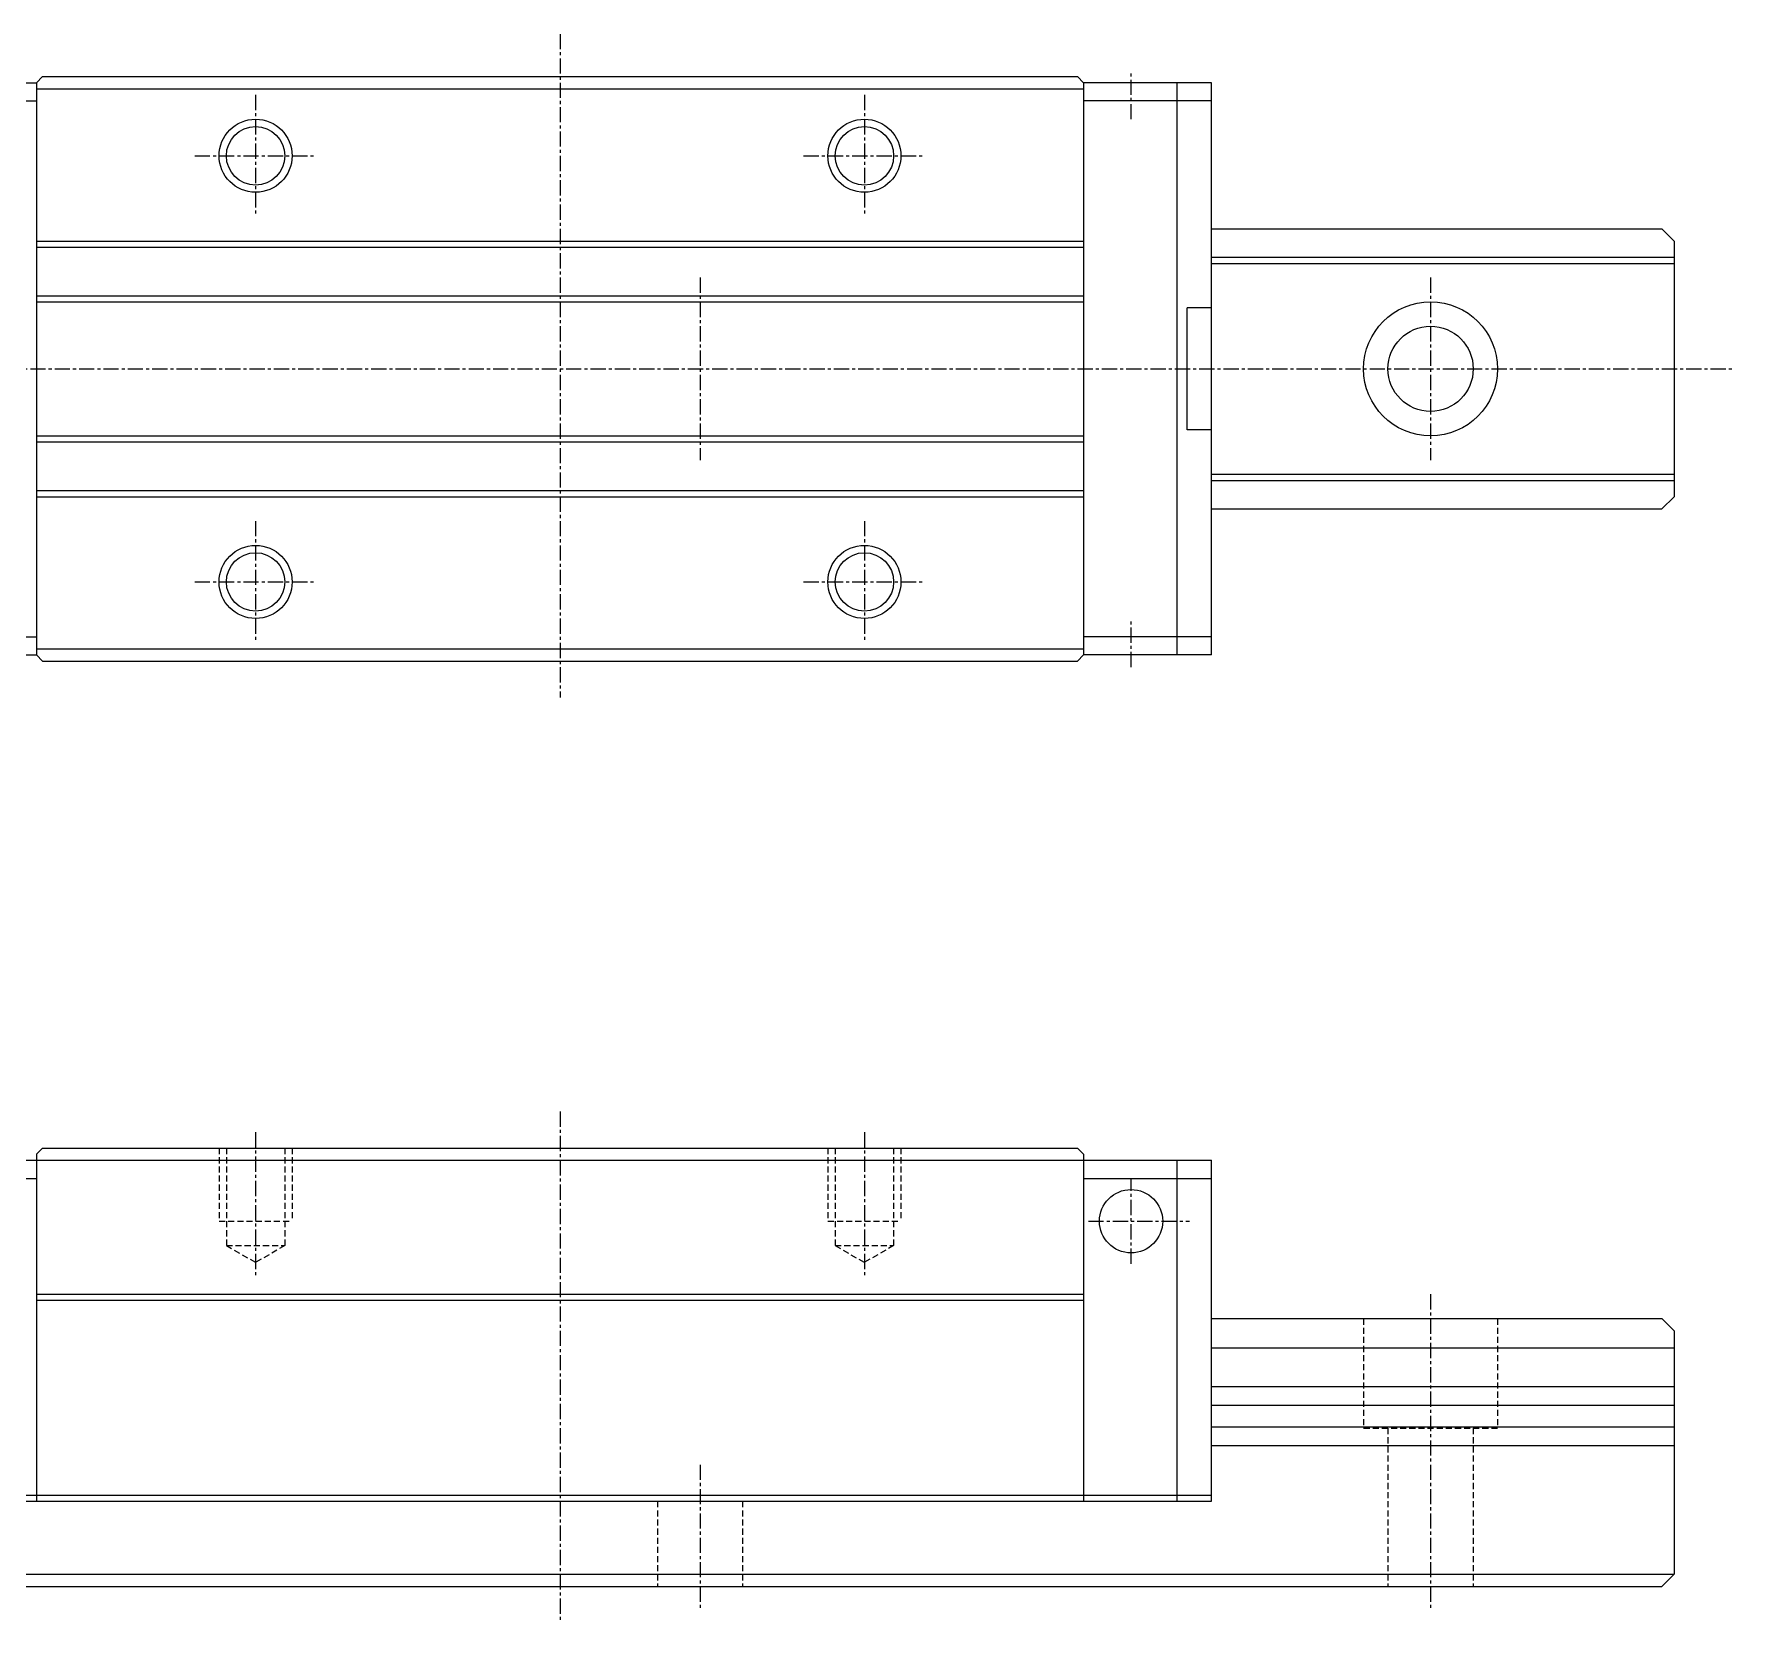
# Model space of a CAD drawing. Extents: x 10 to 329, y 10 to 178.
# Drawn here: x 189.3 to 329, y 47 to 177.5 of the extents above; entities that cross this region are included whole.
import ezdxf

# ---------------------------------------------------------------- set-up
doc = ezdxf.new("R2010")
doc.units = 0
doc.linetypes.add('CENTER', pattern=[2, 1.25, -0.25, 0.25, -0.25])
doc.linetypes.add('DASHED', pattern=[0.75, 0.5, -0.25])
doc.layers.get('0').update_dxf_attribs({"linetype": 'CONTINUOUS'})
doc.layers.add('CENTER', color=1, linetype='CENTER')

msp = doc.modelspace()

# ---------------------------------------------------------------- linework, layer by layer
at = {"color": 7, "linetype": 'CONTINUOUS'}
for p, q in [((179, 173.5), (189.5, 173.5)), ((189.5, 173.5), (190, 174)), ((189.5, 173.5), (189.5, 126.5)), ((190, 174), (275, 174)), ((275, 174), (275.5, 173.5)), ((275.5, 173.5), (275.5, 126.5)), ((286, 173.5), (275.5, 173.5)), ((283.2, 126.5), (283.2, 173.5)), ((286, 126.5), (286, 173.5)), ((179, 172), (189.5, 172)), ((189.5, 173), (275.5, 173)), ((286, 172), (275.5, 172)), ((286, 161.5), (323, 161.5)), ((324, 160.5), (323, 161.5)), ((189.5, 160.5), (275.5, 160.5)), ((189.5, 160), (275.5, 160)), ((324, 160.5), (324, 139.5)), ((286, 159.16), (324, 159.16)), ((286, 158.66), (324, 158.66)), ((189.5, 156), (275.5, 156)), ((189.5, 155.5), (275.5, 155.5)), ((284, 145), (284, 155)), ((286, 155), (284, 155)), ((189.5, 144.5), (275.5, 144.5)), ((189.5, 144), (275.5, 144)), ((286, 145), (284, 145)), ((286, 141.34), (324, 141.34)), ((189.5, 140), (275.5, 140)), ((286, 140.84), (324, 140.84)), ((189.5, 139.5), (275.5, 139.5)), ((286, 138.5), (323, 138.5)), ((324, 139.5), (323, 138.5)), ((179, 128), (189.5, 128)), ((286, 128), (275.5, 128)), ((179, 126.5), (189.5, 126.5)), ((189.5, 127), (275.5, 127)), ((189.5, 126.5), (190, 126)), ((190, 126), (275, 126)), ((275, 126), (275.5, 126.5)), ((286, 126.5), (275.5, 126.5)), ((189.5, 85.5), (190, 86)), ((189.5, 85.5), (189.5, 57)), ((190, 86), (275, 86)), ((275, 86), (275.5, 85.5)), ((275.5, 85.5), (275.5, 57)), ((179, 85), (189.5, 85)), ((189.5, 85), (275.5, 85)), ((275.5, 85), (286, 85)), ((283.2, 57), (283.2, 85)), ((286, 57), (286, 85)), ((179, 83.5), (189.5, 83.5)), ((275.5, 83.5), (286, 83.5)), ((189.5, 74), (275.5, 74)), ((189.5, 73.5), (275.5, 73.5)), ((286, 72), (323, 72)), ((324, 71), (323, 72)), ((324, 71), (324, 51)), ((286, 69.59), (324, 69.59)), ((286, 66.41), (324, 66.41)), ((286, 64.9), (324, 64.9)), ((286, 63.1), (324, 63.1)), ((286, 61.59), (324, 61.59)), ((179, 57.5), (189.5, 57.5)), ((189.5, 57.5), (275.5, 57.5)), ((275.5, 57.5), (286, 57.5)), ((179, 57), (189.5, 57)), ((189.5, 57), (275.5, 57)), ((275.5, 57), (286, 57)), ((104, 51), (324, 51)), ((324, 51), (323, 50)), ((105, 50), (323, 50))]:
    msp.add_line(p, q, dxfattribs=at)
at = {"color": 3, "linetype": 'DASHED'}
for p, q in [((204.5, 86), (204.5, 80)), ((205.1, 86), (205.1, 78)), ((209.9, 86), (209.9, 78)), ((210.5, 86), (210.5, 80)), ((254.5, 86), (254.5, 80)), ((255.1, 86), (255.1, 78)), ((259.9, 86), (259.9, 78)), ((260.5, 86), (260.5, 80)), ((204.5, 80), (210.5, 80)), ((254.5, 80), (260.5, 80)), ((205.1, 78), (209.9, 78)), ((205.1, 78), (207.5, 76.61)), ((209.9, 78), (207.5, 76.61)), ((255.1, 78), (257.5, 76.61)), ((255.1, 78), (259.9, 78)), ((259.9, 78), (257.5, 76.61)), ((298.5, 72), (298.5, 63)), ((309.5, 72), (309.5, 63)), ((298.5, 63), (309.5, 63)), ((300.5, 63), (300.5, 50)), ((307.5, 63), (307.5, 50)), ((240.5, 57), (240.5, 50)), ((247.5, 57), (247.5, 50))]:
    msp.add_line(p, q, dxfattribs=at)
at = {"color": 3, "linetype": 'CONTINUOUS'}
for centre in [(207.5, 167.5), (257.5, 167.5), (207.5, 132.5), (257.5, 132.5)]:
    msp.add_circle(centre, 3, dxfattribs=at)
at = {"color": 7, "linetype": 'CONTINUOUS'}
for centre, radius in [((207.5, 167.5), 2.4), ((257.5, 167.5), 2.4), ((304, 150), 5.5), ((304, 150), 3.5), ((207.5, 132.5), 2.4), ((257.5, 132.5), 2.4), ((279.4, 80), 2.6)]:
    msp.add_circle(centre, radius, dxfattribs=at)
at = {"layer": 'CENTER', "color": 1, "linetype": 'CENTER'}
for p, q in [((232.5, 177.5), (232.5, 123)), ((279.4, 170.5), (279.4, 174.5)), ((207.5, 172.5), (207.5, 162.5)), ((257.5, 172.5), (257.5, 162.5)), ((202.5, 167.5), (212.5, 167.5)), ((252.5, 167.5), (262.5, 167.5)), ((244, 157.5), (244, 142.5)), ((304, 157.5), (304, 142.5)), ((101, 150), (329, 150)), ((207.5, 137.5), (207.5, 127.5)), ((257.5, 137.5), (257.5, 127.5)), ((202.5, 132.5), (212.5, 132.5)), ((252.5, 132.5), (262.5, 132.5)), ((279.4, 125.5), (279.4, 129.5)), ((232.5, 89), (232.5, 47)), ((207.5, 87.31), (207.5, 75.31)), ((257.5, 87.31), (257.5, 75.31)), ((279.4, 76.5), (279.4, 83.5)), ((275.9, 80), (284.19, 80)), ((304, 74), (304, 48)), ((244, 60), (244, 48))]:
    msp.add_line(p, q, dxfattribs=at)

doc.saveas('drawing.dxf')
